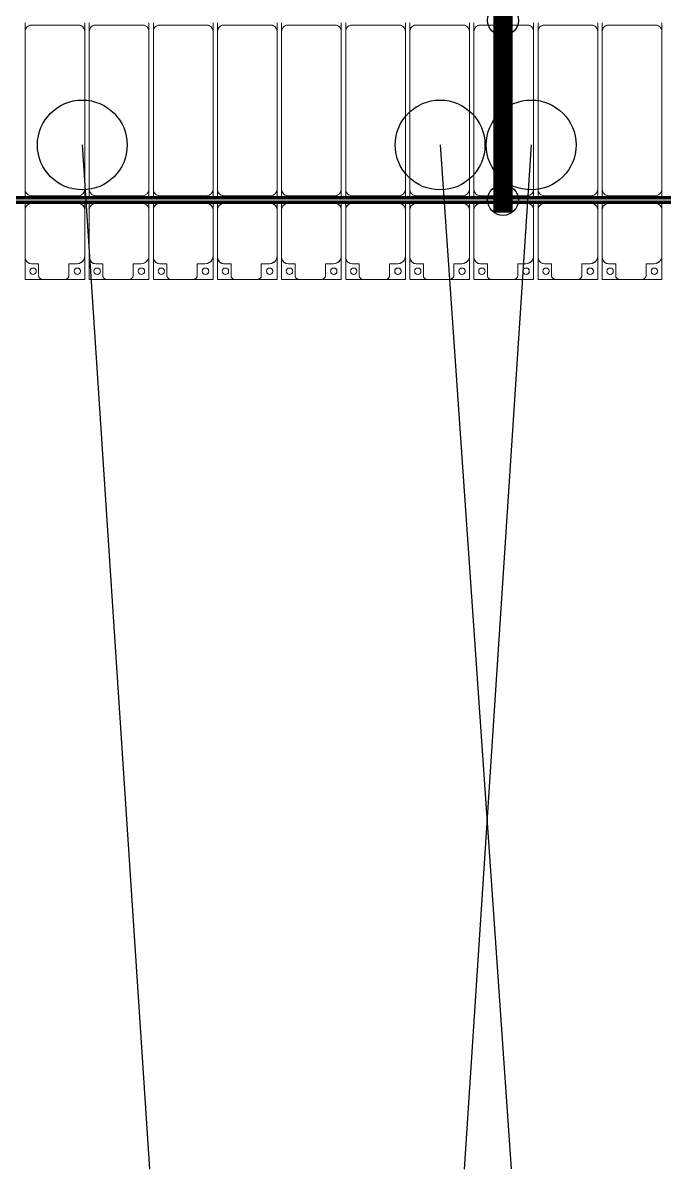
# Model space of a CAD drawing. Header units: millimetres. Extents: x -291190 to 146725, y 19759 to 185158.
# Drawn here: x -42923 to -37923, y 76857 to 85792 of the extents above; entities that cross this region are included whole.
import ezdxf

# ---------------------------------------------------------------- set-up
doc = ezdxf.new("R2010")
doc.units = ezdxf.units.MM
doc.layers.add('A-GENM', color=13, linetype='Continuous', lineweight=9)
doc.layers.add('S-BEAM', color=12, linetype='Continuous', lineweight=9)
for name, color, linetype in [('GC-BICH NEO', 6, 'Continuous'), ('GC-DAY NEO', 5, 'Continuous'), ('GC-HOP 40x60 GIA CUONG', 1, 'Continuous')]:
    doc.layers.add(name, color=color, linetype=linetype)

# ---------------------------------------------------------------- blocks, each defined once
blk = doc.blocks.new('Dải phao đi lại kèm đỡ invester - DẢI PHAO ĐI LẠI-65799-KHUNG KẾT CẤU BÈ PIN 4')
at = {"layer": 'A-GENM', "color": 7}
for p, q in [((102758.4, 1312.2), (102911.8, 1312.2)), ((102758.4, 1129.7), (102758.4, 1312.2)), ((102758.4, 1312.2), (102758.4, 1129.7)), ((102911.8, 1312.2), (102758.4, 1312.2)), ((102881.8, 1282.2), (102881.8, 1189.7)), ((103088.2, 1312.2), (102911.8, 1312.2)), ((103088.2, 1312.2), (103223.4, 1312.2)), ((103223.4, 1312.2), (103088.2, 1312.2)), ((103118.2, 1189.7), (103118.2, 1282.2)), ((103223.4, 1312.2), (103223.4, 1139.7)), ((103223.4, 1139.7), (103223.4, 1312.2)), ((103258.4, 1312.2), (103411.8, 1312.2)), ((103258.4, 1129.7), (103258.4, 1312.2)), ((103258.4, 1312.2), (103258.4, 1129.7)), ((103411.8, 1312.2), (103258.4, 1312.2)), ((103381.8, 1282.2), (103381.8, 1189.7)), ((103588.2, 1312.2), (103411.8, 1312.2)), ((103588.2, 1312.2), (103723.4, 1312.2)), ((103723.4, 1312.2), (103588.2, 1312.2)), ((103618.2, 1189.7), (103618.2, 1282.2)), ((103723.4, 1312.2), (103723.4, 1139.7)), ((103723.4, 1139.7), (103723.4, 1312.2)), ((103758.4, 1312.2), (103911.8, 1312.2)), ((103758.4, 1129.7), (103758.4, 1312.2)), ((103758.4, 1312.2), (103758.4, 1129.7)), ((103911.8, 1312.2), (103758.4, 1312.2)), ((103881.8, 1282.2), (103881.8, 1189.7)), ((104088.2, 1312.2), (103911.8, 1312.2)), ((104088.2, 1312.2), (104223.4, 1312.2)), ((104223.4, 1312.2), (104088.2, 1312.2)), ((104118.2, 1189.7), (104118.2, 1282.2)), ((104223.4, 1312.2), (104223.4, 1139.7)), ((104223.4, 1139.7), (104223.4, 1312.2)), ((104258.4, 1312.2), (104411.8, 1312.2)), ((104258.4, 1129.7), (104258.4, 1312.2)), ((104258.4, 1312.2), (104258.4, 1129.7)), ((104411.8, 1312.2), (104258.4, 1312.2)), ((104381.8, 1282.2), (104381.8, 1189.7)), ((104588.2, 1312.2), (104411.8, 1312.2)), ((104588.2, 1312.2), (104723.4, 1312.2)), ((104716.5, 1312.2), (104588.2, 1312.2)), ((104618.2, 1189.7), (104618.2, 1282.2)), ((104723.4, 1312.2), (104723.4, 1139.7)), ((104723.4, 1139.7), (104723.4, 1312.2)), ((104758.4, 1312.2), (104911.8, 1312.2)), ((104758.4, 1129.7), (104758.4, 1312.2)), ((104758.4, 1312.2), (104758.4, 1129.7)), ((104911.8, 1312.2), (104758.4, 1312.2)), ((104881.8, 1282.2), (104881.8, 1189.7)), ((105088.2, 1312.2), (104911.8, 1312.2)), ((105088.2, 1312.2), (105223.4, 1312.2)), ((105223.4, 1312.2), (105088.2, 1312.2)), ((105118.2, 1189.7), (105118.2, 1282.2)), ((105223.4, 1312.2), (105223.4, 1139.7)), ((105223.4, 1139.7), (105223.4, 1312.2)), ((105258.4, 1312.2), (105411.8, 1312.2)), ((105258.4, 1129.7), (105258.4, 1312.2)), ((105258.4, 1312.2), (105258.4, 1129.7)), ((105411.8, 1312.2), (105258.4, 1312.2)), ((105381.8, 1282.2), (105381.8, 1189.7)), ((105588.2, 1312.2), (105411.8, 1312.2)), ((105588.2, 1312.2), (105723.4, 1312.2)), ((105723.4, 1312.2), (105588.2, 1312.2)), ((105618.2, 1189.7), (105618.2, 1282.2)), ((105723.4, 1312.2), (105723.4, 1139.7)), ((105723.4, 1139.7), (105723.4, 1312.2)), ((105758.4, 1312.2), (105911.8, 1312.2)), ((105758.4, 1129.7), (105758.4, 1312.2)), ((105758.4, 1312.2), (105758.4, 1129.7)), ((105911.8, 1312.2), (105758.4, 1312.2)), ((105881.8, 1282.2), (105881.8, 1189.7)), ((106088.2, 1312.2), (105911.8, 1312.2)), ((106088.2, 1312.2), (106223.4, 1312.2)), ((106223.4, 1312.2), (106088.2, 1312.2)), ((106118.2, 1189.7), (106118.2, 1282.2)), ((106223.4, 1312.2), (106223.4, 1139.7)), ((106223.4, 1139.7), (106223.4, 1312.2)), ((106258.4, 1312.2), (106411.8, 1312.2)), ((106258.4, 1129.7), (106258.4, 1312.2)), ((106258.4, 1312.2), (106258.4, 1129.7)), ((106411.8, 1312.2), (106258.4, 1312.2)), ((106381.8, 1282.2), (106381.8, 1189.7)), ((106588.2, 1312.2), (106411.8, 1312.2)), ((106588.2, 1312.2), (106723.4, 1312.2)), ((106723.4, 1312.2), (106588.2, 1312.2)), ((106618.2, 1189.7), (106618.2, 1282.2)), ((106723.4, 1312.2), (106723.4, 1139.7)), ((106723.4, 1139.7), (106723.4, 1312.2)), ((106758.4, 1312.2), (106911.8, 1312.2)), ((106758.4, 1129.7), (106758.4, 1312.2)), ((106758.4, 1312.2), (106758.4, 1129.7)), ((106911.8, 1312.2), (106758.4, 1312.2)), ((106881.8, 1282.2), (106881.8, 1189.7)), ((107088.2, 1312.2), (106911.8, 1312.2)), ((107088.2, 1312.2), (107223.4, 1312.2)), ((107223.4, 1312.2), (107088.2, 1312.2)), ((107118.2, 1189.7), (107118.2, 1282.2)), ((107223.4, 1312.2), (107223.4, 1139.7)), ((107223.4, 1139.7), (107223.4, 1312.2)), ((107258.4, 1312.2), (107411.8, 1312.2)), ((107258.4, 1129.7), (107258.4, 1312.2)), ((107258.4, 1312.2), (107258.4, 1129.7)), ((107411.8, 1312.2), (107258.4, 1312.2)), ((107381.8, 1282.2), (107381.8, 1189.7)), ((107588.2, 1312.2), (107411.8, 1312.2)), ((107588.2, 1312.2), (107723.4, 1312.2)), ((107723.4, 1312.2), (107588.2, 1312.2)), ((107618.2, 1189.7), (107618.2, 1282.2)), ((107723.4, 1312.2), (107723.4, 1139.7)), ((107723.4, 1139.7), (107723.4, 1312.2)), ((102881.8, 1189.7), (102818.4, 1189.7)), ((103173.4, 1189.7), (103118.2, 1189.7)), ((103381.8, 1189.7), (103318.4, 1189.7)), ((103673.4, 1189.7), (103618.2, 1189.7)), ((103881.8, 1189.7), (103818.4, 1189.7)), ((104173.4, 1189.7), (104118.2, 1189.7)), ((104381.8, 1189.7), (104318.4, 1189.7)), ((104673.4, 1189.7), (104618.2, 1189.7)), ((104881.8, 1189.7), (104818.4, 1189.7)), ((105173.4, 1189.7), (105118.2, 1189.7)), ((105381.8, 1189.7), (105318.4, 1189.7)), ((105673.4, 1189.7), (105618.2, 1189.7)), ((105881.8, 1189.7), (105818.4, 1189.7)), ((106173.4, 1189.7), (106118.2, 1189.7)), ((106381.8, 1189.7), (106318.4, 1189.7)), ((106673.4, 1189.7), (106618.2, 1189.7)), ((106881.8, 1189.7), (106818.4, 1189.7)), ((107173.4, 1189.7), (107118.2, 1189.7)), ((107381.8, 1189.7), (107318.4, 1189.7)), ((107673.4, 1189.7), (107618.2, 1189.7)), ((102758.4, 1129.7), (102758.4, 769.7)), ((103223.4, 769.7), (103223.4, 1139.7)), ((103258.4, 1129.7), (103258.4, 769.7)), ((103723.4, 769.7), (103723.4, 1139.7)), ((103758.4, 1129.7), (103758.4, 769.7)), ((104223.4, 769.7), (104223.4, 1139.7)), ((104258.4, 1129.7), (104258.4, 769.7)), ((104723.4, 769.7), (104723.4, 1139.7)), ((104758.4, 1129.7), (104758.4, 769.7)), ((105223.4, 769.7), (105223.4, 1139.7)), ((105258.4, 1129.7), (105258.4, 769.7)), ((105723.4, 769.7), (105723.4, 1139.7)), ((105758.4, 1129.7), (105758.4, 769.7)), ((106223.4, 769.7), (106223.4, 1139.7)), ((106258.4, 1129.7), (106258.4, 769.7)), ((106723.4, 769.7), (106723.4, 1139.7)), ((106758.4, 1129.7), (106758.4, 769.7)), ((107223.4, 769.7), (107223.4, 1139.7)), ((107258.4, 1129.7), (107258.4, 769.7)), ((107723.4, 769.7), (107723.4, 1139.7)), ((102758.4, 712.9), (102758.4, 769.7)), ((102758.4, 712.9), (102758.4, 769.7)), ((102808.4, 719.7), (103173.4, 719.7)), ((103223.4, 769.7), (103223.4, 712.9)), ((103223.4, 769.7), (103223.4, 712.9)), ((103258.4, 712.9), (103258.4, 769.7)), ((103258.4, 712.9), (103258.4, 769.7)), ((103308.4, 719.7), (103673.4, 719.7)), ((103723.4, 769.7), (103723.4, 712.9)), ((103723.4, 769.7), (103723.4, 712.9)), ((103758.4, 712.9), (103758.4, 769.7)), ((103758.4, 712.9), (103758.4, 769.7)), ((103808.4, 719.7), (104173.4, 719.7)), ((104223.4, 769.7), (104223.4, 712.9)), ((104223.4, 769.7), (104223.4, 712.9)), ((104258.4, 712.9), (104258.4, 769.7)), ((104258.4, 712.9), (104258.4, 769.7)), ((104308.4, 719.7), (104673.4, 719.7)), ((104723.4, 769.7), (104723.4, 712.9)), ((104723.4, 769.7), (104723.4, 712.9)), ((104758.4, 712.9), (104758.4, 769.7)), ((104758.4, 712.9), (104758.4, 769.7)), ((104808.4, 719.7), (105173.4, 719.7)), ((105223.4, 769.7), (105223.4, 712.9)), ((105223.4, 769.7), (105223.4, 712.9)), ((105258.4, 712.9), (105258.4, 769.7)), ((105258.4, 712.9), (105258.4, 769.7)), ((105308.4, 719.7), (105673.4, 719.7)), ((105723.4, 769.7), (105723.4, 712.9)), ((105723.4, 769.7), (105723.4, 712.9)), ((105758.4, 712.9), (105758.4, 769.7)), ((105758.4, 712.9), (105758.4, 769.7)), ((105808.4, 719.7), (106173.4, 719.7)), ((106223.4, 769.7), (106223.4, 712.9)), ((106223.4, 769.7), (106223.4, 712.9)), ((106258.4, 712.9), (106258.4, 769.7)), ((106258.4, 712.9), (106258.4, 769.7)), ((106308.4, 719.7), (106673.4, 719.7)), ((106723.4, 769.7), (106723.4, 712.9)), ((106723.4, 769.7), (106723.4, 712.9)), ((106758.4, 712.9), (106758.4, 769.7)), ((106758.4, 712.9), (106758.4, 769.7)), ((106808.4, 719.7), (107173.4, 719.7)), ((107223.4, 769.7), (107223.4, 712.9)), ((107223.4, 769.7), (107223.4, 712.9)), ((107258.4, 712.9), (107258.4, 769.7)), ((107258.4, 712.9), (107258.4, 769.7)), ((107308.4, 719.7), (107673.4, 719.7)), ((107723.4, 769.7), (107723.4, 712.9)), ((107723.4, 769.7), (107723.4, 712.9)), ((102758.4, 610.3), (102758.4, 672.9)), ((102758.4, 610.3), (102758.4, 672.9)), ((103173.4, 660.3), (102808.4, 660.3)), ((103223.4, 672.9), (103223.4, 610.3)), ((103223.4, 672.9), (103223.4, 610.3)), ((103258.4, 610.3), (103258.4, 672.9)), ((103258.4, 610.3), (103258.4, 672.9)), ((103673.4, 660.3), (103308.4, 660.3)), ((103723.4, 672.9), (103723.4, 610.3)), ((103723.4, 672.9), (103723.4, 610.3)), ((103758.4, 610.3), (103758.4, 672.9)), ((103758.4, 610.3), (103758.4, 672.9)), ((104173.4, 660.3), (103808.4, 660.3)), ((104223.4, 672.9), (104223.4, 610.3)), ((104223.4, 672.9), (104223.4, 610.3)), ((104258.4, 610.3), (104258.4, 672.9)), ((104258.4, 610.3), (104258.4, 672.9)), ((104673.4, 660.3), (104308.4, 660.3)), ((104723.4, 672.9), (104723.4, 610.3)), ((104723.4, 672.9), (104723.4, 610.3)), ((104758.4, 610.3), (104758.4, 672.9)), ((104758.4, 610.3), (104758.4, 672.9)), ((105173.4, 660.3), (104808.4, 660.3)), ((105223.4, 672.9), (105223.4, 610.3)), ((105223.4, 672.9), (105223.4, 610.3)), ((105258.4, 610.3), (105258.4, 672.9)), ((105258.4, 610.3), (105258.4, 672.9)), ((105673.4, 660.3), (105308.4, 660.3)), ((105723.4, 672.9), (105723.4, 610.3)), ((105723.4, 672.9), (105723.4, 610.3)), ((105758.4, 610.3), (105758.4, 672.9)), ((105758.4, 610.3), (105758.4, 672.9)), ((106173.4, 660.3), (105808.4, 660.3)), ((106223.4, 672.9), (106223.4, 610.3)), ((106223.4, 672.9), (106223.4, 610.3)), ((106258.4, 610.3), (106258.4, 672.9)), ((106258.4, 610.3), (106258.4, 672.9)), ((106673.4, 660.3), (106308.4, 660.3)), ((106723.4, 672.9), (106723.4, 610.3)), ((106723.4, 672.9), (106723.4, 610.3)), ((106758.4, 610.3), (106758.4, 672.9)), ((106758.4, 610.3), (106758.4, 672.9)), ((107173.4, 660.3), (106808.4, 660.3)), ((107223.4, 672.9), (107223.4, 610.3)), ((107223.4, 672.9), (107223.4, 610.3)), ((107258.4, 610.3), (107258.4, 672.9)), ((107258.4, 610.3), (107258.4, 672.9)), ((107673.4, 660.3), (107308.4, 660.3)), ((107723.4, 672.9), (107723.4, 610.3)), ((107723.4, 672.9), (107723.4, 610.3)), ((102758.4, 610.3), (102758.4, -620.3)), ((103223.4, -620.3), (103223.4, 610.3)), ((103258.4, 610.3), (103258.4, -620.3)), ((103723.4, -620.3), (103723.4, 610.3)), ((103758.4, 610.3), (103758.4, -620.3)), ((104223.4, -620.3), (104223.4, 610.3)), ((104258.4, 610.3), (104258.4, -620.3)), ((104723.4, -620.3), (104723.4, 610.3)), ((104758.4, 610.3), (104758.4, -620.3)), ((105223.4, -620.3), (105223.4, 610.3)), ((105258.4, 610.3), (105258.4, -620.3)), ((105723.4, -620.3), (105723.4, 610.3)), ((105758.4, 610.3), (105758.4, -620.3)), ((106223.4, -620.3), (106223.4, 610.3)), ((106258.4, 610.3), (106258.4, -620.3)), ((106723.4, -620.3), (106723.4, 610.3)), ((106758.4, 610.3), (106758.4, -620.3)), ((107223.4, -620.3), (107223.4, 610.3)), ((107258.4, 610.3), (107258.4, -620.3)), ((107723.4, -620.3), (107723.4, 610.3)), ((102758.4, -687.1), (102758.4, -620.3)), ((102758.4, -687.1), (102758.4, -620.3)), ((103223.4, -620.3), (103223.4, -687.1)), ((103223.4, -620.3), (103223.4, -687.1)), ((103258.4, -687.1), (103258.4, -620.3)), ((103258.4, -687.1), (103258.4, -620.3)), ((103723.4, -620.3), (103723.4, -687.1)), ((103723.4, -620.3), (103723.4, -687.1)), ((103758.4, -687.1), (103758.4, -620.3)), ((103758.4, -687.1), (103758.4, -620.3)), ((104223.4, -620.3), (104223.4, -687.1)), ((104223.4, -620.3), (104223.4, -687.1)), ((104258.4, -687.1), (104258.4, -620.3)), ((104258.4, -687.1), (104258.4, -620.3)), ((104723.4, -620.3), (104723.4, -687.1)), ((104723.4, -620.3), (104723.4, -687.1)), ((104758.4, -687.1), (104758.4, -620.3)), ((104758.4, -687.1), (104758.4, -620.3)), ((105223.4, -620.3), (105223.4, -687.1)), ((105223.4, -620.3), (105223.4, -687.1)), ((105258.4, -687.1), (105258.4, -620.3)), ((105258.4, -687.1), (105258.4, -620.3)), ((105723.4, -620.3), (105723.4, -687.1)), ((105723.4, -620.3), (105723.4, -687.1)), ((105758.4, -687.1), (105758.4, -620.3)), ((105758.4, -687.1), (105758.4, -620.3)), ((106223.4, -620.3), (106223.4, -687.1)), ((106223.4, -620.3), (106223.4, -687.1)), ((106258.4, -687.1), (106258.4, -620.3)), ((106258.4, -687.1), (106258.4, -620.3)), ((106723.4, -620.3), (106723.4, -687.1)), ((106723.4, -620.3), (106723.4, -687.1)), ((106758.4, -687.1), (106758.4, -620.3)), ((106758.4, -687.1), (106758.4, -620.3)), ((107223.4, -620.3), (107223.4, -687.1)), ((107223.4, -620.3), (107223.4, -687.1)), ((107258.4, -687.1), (107258.4, -620.3)), ((107258.4, -687.1), (107258.4, -620.3)), ((107723.4, -620.3), (107723.4, -687.1)), ((107723.4, -620.3), (107723.4, -687.1)), ((102808.4, -670.3), (103173.4, -670.3)), ((103308.4, -670.3), (103673.4, -670.3)), ((103808.4, -670.3), (104173.4, -670.3)), ((104308.4, -670.3), (104673.4, -670.3)), ((104808.4, -670.3), (105173.4, -670.3)), ((105308.4, -670.3), (105673.4, -670.3)), ((105808.4, -670.3), (106173.4, -670.3)), ((106308.4, -670.3), (106673.4, -670.3)), ((106808.4, -670.3), (107173.4, -670.3)), ((107308.4, -670.3), (107673.4, -670.3))]:
    blk.add_line(p, q, dxfattribs=at)
for centre, radius, start, end in [((102816.8, 1248.6), 25, 90, 270), ((102816.8, 1248.6), 25, 90, 255), ((102816.8, 1248.6), 25, 270, 90), ((102816.8, 1248.6), 25, 0, 90), ((102911.8, 1282.2), 30, 90, 180), ((102911.8, 1282.2), 30, 105, 165), ((102911.8, 1282.2), 30, 135, 165), ((102911.8, 1282.2), 30, 135, 165), ((102911.8, 1282.2), 30, 105, 120), ((102911.8, 1282.2), 30, 105, 120), ((103088.2, 1282.2), 30, 360, 90), ((103088.2, 1282.2), 30, 60, 75), ((103088.2, 1282.2), 30, 15, 75), ((103088.2, 1282.2), 30, 60, 75), ((103088.2, 1282.2), 30, 15, 30), ((103088.2, 1282.2), 30, 15, 30), ((103161.8, 1248.6), 25, 90, 270), ((103161.8, 1248.6), 25, 90, 180), ((103161.8, 1248.6), 25, 270, 90), ((103161.8, 1248.6), 25, 270, 90), ((103316.8, 1248.6), 25, 90, 270), ((103316.8, 1248.6), 25, 90, 255), ((103316.8, 1248.6), 25, 270, 90), ((103316.8, 1248.6), 25, 0, 90), ((103411.8, 1282.2), 30, 90, 180), ((103411.8, 1282.2), 30, 105, 165), ((103411.8, 1282.2), 30, 135, 165), ((103411.8, 1282.2), 30, 135, 165), ((103411.8, 1282.2), 30, 105, 120), ((103411.8, 1282.2), 30, 105, 120), ((103588.2, 1282.2), 30, 360, 90), ((103588.2, 1282.2), 30, 60, 75), ((103588.2, 1282.2), 30, 15, 75), ((103588.2, 1282.2), 30, 60, 75), ((103588.2, 1282.2), 30, 15, 30), ((103588.2, 1282.2), 30, 15, 30), ((103661.8, 1248.6), 25, 90, 270), ((103661.8, 1248.6), 25, 90, 180), ((103661.8, 1248.6), 25, 270, 90), ((103661.8, 1248.6), 25, 270, 90), ((103816.8, 1248.6), 25, 90, 270), ((103816.8, 1248.6), 25, 90, 255), ((103816.8, 1248.6), 25, 270, 90), ((103816.8, 1248.6), 25, 0, 90), ((103911.8, 1282.2), 30, 90, 180), ((103911.8, 1282.2), 30, 105, 165), ((103911.8, 1282.2), 30, 135, 165), ((103911.8, 1282.2), 30, 135, 165), ((103911.8, 1282.2), 30, 105, 120), ((103911.8, 1282.2), 30, 105, 120), ((104088.2, 1282.2), 30, 360, 90), ((104088.2, 1282.2), 30, 60, 75), ((104088.2, 1282.2), 30, 15, 75), ((104088.2, 1282.2), 30, 60, 75), ((104088.2, 1282.2), 30, 15, 30), ((104088.2, 1282.2), 30, 15, 30), ((104161.8, 1248.6), 25, 90, 270), ((104161.8, 1248.6), 25, 90, 180), ((104161.8, 1248.6), 25, 270, 90), ((104161.8, 1248.6), 25, 270, 90), ((104316.8, 1248.6), 25, 90, 270), ((104316.8, 1248.6), 25, 90, 255), ((104316.8, 1248.6), 25, 270, 90), ((104316.8, 1248.6), 25, 0, 90), ((104411.8, 1282.2), 30, 90, 180), ((104411.8, 1282.2), 30, 105, 165), ((104411.8, 1282.2), 30, 135, 165), ((104411.8, 1282.2), 30, 135, 165), ((104411.8, 1282.2), 30, 105, 120), ((104411.8, 1282.2), 30, 105, 120), ((104588.2, 1282.2), 30, 360, 90), ((104588.2, 1282.2), 30, 60, 75), ((104588.2, 1282.2), 30, 15, 75), ((104588.2, 1282.2), 30, 60, 75), ((104588.2, 1282.2), 30, 15, 30), ((104588.2, 1282.2), 30, 15, 30), ((104661.8, 1248.6), 25, 90, 270), ((104661.8, 1248.6), 25, 90, 180), ((104661.8, 1248.6), 25, 270, 90), ((104661.8, 1248.6), 25, 270, 90), ((104816.8, 1248.6), 25, 90, 270), ((104816.8, 1248.6), 25, 90, 255), ((104816.8, 1248.6), 25, 270, 90), ((104816.8, 1248.6), 25, 0, 90), ((104911.8, 1282.2), 30, 90, 180), ((104911.8, 1282.2), 30, 105, 165), ((104911.8, 1282.2), 30, 135, 165), ((104911.8, 1282.2), 30, 135, 165), ((104911.8, 1282.2), 30, 105, 120), ((104911.8, 1282.2), 30, 105, 120), ((105088.2, 1282.2), 30, 360, 90), ((105088.2, 1282.2), 30, 60, 75), ((105088.2, 1282.2), 30, 15, 75), ((105088.2, 1282.2), 30, 60, 75), ((105088.2, 1282.2), 30, 15, 30), ((105088.2, 1282.2), 30, 15, 30), ((105161.8, 1248.6), 25, 90, 270), ((105161.8, 1248.6), 25, 90, 180), ((105161.8, 1248.6), 25, 270, 90), ((105161.8, 1248.6), 25, 270, 90), ((105316.8, 1248.6), 25, 90, 270), ((105316.8, 1248.6), 25, 90, 255), ((105316.8, 1248.6), 25, 270, 90), ((105316.8, 1248.6), 25, 0, 90), ((105411.8, 1282.2), 30, 90, 180), ((105411.8, 1282.2), 30, 105, 165), ((105411.8, 1282.2), 30, 135, 165), ((105411.8, 1282.2), 30, 135, 165), ((105411.8, 1282.2), 30, 105, 120), ((105411.8, 1282.2), 30, 105, 120), ((105588.2, 1282.2), 30, 360, 90), ((105588.2, 1282.2), 30, 60, 75), ((105588.2, 1282.2), 30, 15, 75), ((105588.2, 1282.2), 30, 60, 75), ((105588.2, 1282.2), 30, 15, 30), ((105588.2, 1282.2), 30, 15, 30), ((105661.8, 1248.6), 25, 90, 270), ((105661.8, 1248.6), 25, 90, 180), ((105661.8, 1248.6), 25, 270, 90), ((105661.8, 1248.6), 25, 270, 90), ((105816.8, 1248.6), 25, 90, 270), ((105816.8, 1248.6), 25, 90, 255), ((105816.8, 1248.6), 25, 270, 90), ((105816.8, 1248.6), 25, 0, 90), ((105911.8, 1282.2), 30, 90, 180), ((105911.8, 1282.2), 30, 105, 165), ((105911.8, 1282.2), 30, 135, 165), ((105911.8, 1282.2), 30, 135, 165), ((105911.8, 1282.2), 30, 105, 120), ((105911.8, 1282.2), 30, 105, 120), ((106088.2, 1282.2), 30, 360, 90), ((106088.2, 1282.2), 30, 60, 75), ((106088.2, 1282.2), 30, 15, 75), ((106088.2, 1282.2), 30, 60, 75), ((106088.2, 1282.2), 30, 15, 30), ((106088.2, 1282.2), 30, 15, 30), ((106161.8, 1248.6), 25, 90, 270), ((106161.8, 1248.6), 25, 90, 180), ((106161.8, 1248.6), 25, 270, 90), ((106161.8, 1248.6), 25, 270, 90), ((106316.8, 1248.6), 25, 90, 270), ((106316.8, 1248.6), 25, 90, 255), ((106316.8, 1248.6), 25, 270, 90), ((106316.8, 1248.6), 25, 0, 90), ((106411.8, 1282.2), 30, 90, 180), ((106411.8, 1282.2), 30, 105, 165), ((106411.8, 1282.2), 30, 135, 165), ((106411.8, 1282.2), 30, 135, 165), ((106411.8, 1282.2), 30, 105, 120), ((106411.8, 1282.2), 30, 105, 120), ((106588.2, 1282.2), 30, 360, 90), ((106588.2, 1282.2), 30, 60, 75), ((106588.2, 1282.2), 30, 15, 75), ((106588.2, 1282.2), 30, 60, 75), ((106588.2, 1282.2), 30, 15, 30), ((106588.2, 1282.2), 30, 15, 30), ((106661.8, 1248.6), 25, 90, 270), ((106661.8, 1248.6), 25, 90, 180), ((106661.8, 1248.6), 25, 270, 90), ((106661.8, 1248.6), 25, 270, 90), ((106816.8, 1248.6), 25, 90, 270), ((106816.8, 1248.6), 25, 90, 255), ((106816.8, 1248.6), 25, 270, 90), ((106816.8, 1248.6), 25, 0, 90), ((106911.8, 1282.2), 30, 90, 180), ((106911.8, 1282.2), 30, 105, 165), ((106911.8, 1282.2), 30, 135, 165), ((106911.8, 1282.2), 30, 135, 165), ((106911.8, 1282.2), 30, 105, 120), ((106911.8, 1282.2), 30, 105, 120), ((107088.2, 1282.2), 30, 360, 90), ((107088.2, 1282.2), 30, 60, 75), ((107088.2, 1282.2), 30, 15, 75), ((107088.2, 1282.2), 30, 60, 75), ((107088.2, 1282.2), 30, 15, 30), ((107088.2, 1282.2), 30, 15, 30), ((107161.8, 1248.6), 25, 90, 270), ((107161.8, 1248.6), 25, 90, 180), ((107161.8, 1248.6), 25, 270, 90), ((107161.8, 1248.6), 25, 270, 90), ((107316.8, 1248.6), 25, 90, 270), ((107316.8, 1248.6), 25, 90, 255), ((107316.8, 1248.6), 25, 270, 90), ((107316.8, 1248.6), 25, 0, 90), ((107411.8, 1282.2), 30, 90, 180), ((107411.8, 1282.2), 30, 105, 165), ((107411.8, 1282.2), 30, 135, 165), ((107411.8, 1282.2), 30, 135, 165), ((107411.8, 1282.2), 30, 105, 120), ((107411.8, 1282.2), 30, 105, 120), ((107588.2, 1282.2), 30, 360, 90), ((107588.2, 1282.2), 30, 60, 75), ((107588.2, 1282.2), 30, 15, 75), ((107588.2, 1282.2), 30, 60, 75), ((107588.2, 1282.2), 30, 15, 30), ((107588.2, 1282.2), 30, 15, 30), ((107661.8, 1248.6), 25, 90, 270), ((107661.8, 1248.6), 25, 90, 180), ((107661.8, 1248.6), 25, 270, 90), ((107661.8, 1248.6), 25, 270, 90), ((102818.4, 1129.7), 60, 90, 180), ((102818.4, 1129.7), 60, 90, 150), ((102818.4, 1129.7), 60, 135, 150), ((102818.4, 1129.7), 60, 135, 150), ((102816.8, 1248.6), 25, 270, 285), ((102816.8, 1248.6), 25, 300, 345), ((103161.8, 1248.6), 25, 195, 255), ((103173.4, 1139.7), 50, 0, 90), ((103173.4, 1139.7), 50, 45, 90), ((103173.4, 1139.7), 50, 15, 90), ((103173.4, 1139.7), 50, 45, 90), ((103318.4, 1129.7), 60, 90, 180), ((103318.4, 1129.7), 60, 90, 150), ((103318.4, 1129.7), 60, 135, 150), ((103318.4, 1129.7), 60, 135, 150), ((103316.8, 1248.6), 25, 270, 285), ((103316.8, 1248.6), 25, 300, 345), ((103661.8, 1248.6), 25, 195, 255), ((103673.4, 1139.7), 50, 0, 90), ((103673.4, 1139.7), 50, 45, 90), ((103673.4, 1139.7), 50, 15, 90), ((103673.4, 1139.7), 50, 45, 90), ((103818.4, 1129.7), 60, 90, 180), ((103818.4, 1129.7), 60, 100.00003, 150), ((103818.4, 1129.7), 60, 135, 150), ((103818.4, 1129.7), 60, 135, 150), ((103816.8, 1248.6), 25, 270, 285), ((103816.8, 1248.6), 25, 300, 345), ((104161.8, 1248.6), 25, 195, 255), ((104173.4, 1139.7), 50, 0, 90), ((104173.4, 1139.7), 50, 45, 90), ((104173.4, 1139.7), 50, 15, 90), ((104173.4, 1139.7), 50, 45, 90), ((104318.4, 1129.7), 60, 90, 180), ((104318.4, 1129.7), 60, 90, 150), ((104318.4, 1129.7), 60, 135, 150), ((104318.4, 1129.7), 60, 135, 150), ((104316.8, 1248.6), 25, 270, 285), ((104316.8, 1248.6), 25, 300, 345), ((104661.8, 1248.6), 25, 195, 255), ((104673.4, 1139.7), 50, 0, 90), ((104673.4, 1139.7), 50, 45, 90), ((104673.4, 1139.7), 50, 15, 90), ((104673.4, 1139.7), 50, 45, 90), ((104818.4, 1129.7), 60, 90, 180), ((104818.4, 1129.7), 60, 90, 150), ((104818.4, 1129.7), 60, 135, 150), ((104818.4, 1129.7), 60, 135, 150), ((104816.8, 1248.6), 25, 270, 285), ((104816.8, 1248.6), 25, 300, 345), ((105161.8, 1248.6), 25, 195, 255), ((105173.4, 1139.7), 50, 0, 90), ((105173.4, 1139.7), 50, 45, 90), ((105173.4, 1139.7), 50, 15, 90), ((105173.4, 1139.7), 50, 45, 90), ((105318.4, 1129.7), 60, 90, 180), ((105318.4, 1129.7), 60, 90, 150), ((105318.4, 1129.7), 60, 135, 150), ((105318.4, 1129.7), 60, 135, 150), ((105316.8, 1248.6), 25, 270, 285), ((105316.8, 1248.6), 25, 300, 345), ((105661.8, 1248.6), 25, 195, 255), ((105673.4, 1139.7), 50, 0, 90), ((105673.4, 1139.7), 50, 45, 90), ((105673.4, 1139.7), 50, 15, 90), ((105673.4, 1139.7), 50, 45, 90), ((105818.4, 1129.7), 60, 90, 180), ((105818.4, 1129.7), 60, 90, 150), ((105818.4, 1129.7), 60, 135, 150), ((105818.4, 1129.7), 60, 135, 150), ((105816.8, 1248.6), 25, 270, 285), ((105816.8, 1248.6), 25, 300, 345), ((106161.8, 1248.6), 25, 195, 255), ((106173.4, 1139.7), 50, 0, 90), ((106173.4, 1139.7), 50, 45, 90), ((106173.4, 1139.7), 50, 15, 90), ((106173.4, 1139.7), 50, 45, 90), ((106318.4, 1129.7), 60, 90, 180), ((106318.4, 1129.7), 60, 90, 150), ((106318.4, 1129.7), 60, 135, 150), ((106318.4, 1129.7), 60, 135, 150), ((106316.8, 1248.6), 25, 270, 285), ((106316.8, 1248.6), 25, 300, 345), ((106661.8, 1248.6), 25, 195, 255), ((106673.4, 1139.7), 50, 0, 90), ((106673.4, 1139.7), 50, 45, 90), ((106673.4, 1139.7), 50, 15, 90), ((106673.4, 1139.7), 50, 45, 90), ((106818.4, 1129.7), 60, 90, 180), ((106818.4, 1129.7), 60, 90, 150), ((106818.4, 1129.7), 60, 135, 150), ((106818.4, 1129.7), 60, 135, 150), ((106816.8, 1248.6), 25, 270, 285), ((106816.8, 1248.6), 25, 300, 345), ((107161.8, 1248.6), 25, 195, 255), ((107173.4, 1139.7), 50, 0, 90), ((107173.4, 1139.7), 50, 45, 90), ((107173.4, 1139.7), 50, 15, 90), ((107173.4, 1139.7), 50, 45, 90), ((107318.4, 1129.7), 60, 90, 180), ((107318.4, 1129.7), 60, 90, 150), ((107318.4, 1129.7), 60, 135, 150), ((107318.4, 1129.7), 60, 135, 150), ((107316.8, 1248.6), 25, 270, 285), ((107316.8, 1248.6), 25, 300, 345), ((107661.8, 1248.6), 25, 195, 255), ((107673.4, 1139.7), 50, 0, 90), ((107673.4, 1139.7), 50, 45, 90), ((107673.4, 1139.7), 50, 15, 90), ((107673.4, 1139.7), 50, 45, 90), ((102808.4, 769.7), 50, 180, 270), ((102808.4, 769.7), 50, 195, 270), ((103173.4, 769.7), 50, 270, 0), ((103173.4, 769.7), 50, 270, 345), ((103308.4, 769.7), 50, 180, 270), ((103308.4, 769.7), 50, 195, 270), ((103673.4, 769.7), 50, 270, 0), ((103673.4, 769.7), 50, 270, 345), ((103808.4, 769.7), 50, 180, 270), ((103808.4, 769.7), 50, 195, 269.59107), ((104173.4, 769.7), 50, 270, 0), ((104173.4, 769.7), 50, 270, 345), ((104308.4, 769.7), 50, 180, 270), ((104308.4, 769.7), 50, 195, 270), ((104673.4, 769.7), 50, 270, 0), ((104673.4, 769.7), 50, 270, 345), ((104808.4, 769.7), 50, 180, 270), ((104808.4, 769.7), 50, 195, 270), ((105173.4, 769.7), 50, 270, 0), ((105173.4, 769.7), 50, 270, 345), ((105308.4, 769.7), 50, 180, 270), ((105308.4, 769.7), 50, 195, 270), ((105673.4, 769.7), 50, 270, 0), ((105673.4, 769.7), 50, 270, 345), ((105808.4, 769.7), 50, 180, 270), ((105808.4, 769.7), 50, 195, 270), ((106173.4, 769.7), 50, 270, 0), ((106173.4, 769.7), 50, 270, 345), ((106308.4, 769.7), 50, 180, 270), ((106308.4, 769.7), 50, 195, 270), ((106673.4, 769.7), 50, 270, 0), ((106673.4, 769.7), 50, 270, 345), ((106808.4, 769.7), 50, 180, 270), ((106808.4, 769.7), 50, 195, 270), ((107173.4, 769.7), 50, 270, 0), ((107173.4, 769.7), 50, 270, 345), ((107308.4, 769.7), 50, 180, 270), ((107308.4, 769.7), 50, 195, 270), ((107673.4, 769.7), 50, 270, 0), ((107673.4, 769.7), 50, 270, 345), ((102808.4, 610.3), 50, 90, 180), ((102808.4, 610.3), 50, 150, 180), ((102808.4, 610.3), 50, 105, 120), ((103173.4, 610.3), 50, 360, 90), ((103173.4, 610.3), 50, 60, 90), ((103173.4, 610.3), 50, 15, 30), ((103308.4, 610.3), 50, 90, 180), ((103308.4, 610.3), 50, 150, 180), ((103308.4, 610.3), 50, 105, 120), ((103673.4, 610.3), 50, 360, 90), ((103673.4, 610.3), 50, 60, 90), ((103673.4, 610.3), 50, 15, 30), ((103808.4, 610.3), 50, 90, 180), ((103808.4, 610.3), 50, 150, 180), ((103808.4, 610.3), 50, 105, 120), ((104173.4, 610.3), 50, 360, 90), ((104173.4, 610.3), 50, 60, 90), ((104173.4, 610.3), 50, 15, 30), ((104308.4, 610.3), 50, 90, 180), ((104308.4, 610.3), 50, 150, 180), ((104308.4, 610.3), 50, 105, 120), ((104673.4, 610.3), 50, 360, 90), ((104673.4, 610.3), 50, 60, 90), ((104673.4, 610.3), 50, 15, 30), ((104808.4, 610.3), 50, 90, 180), ((104808.4, 610.3), 50, 150, 180), ((104808.4, 610.3), 50, 105, 120), ((105173.4, 610.3), 50, 360, 90), ((105173.4, 610.3), 50, 60, 90), ((105173.4, 610.3), 50, 15, 30), ((105308.4, 610.3), 50, 90, 180), ((105308.4, 610.3), 50, 150, 180), ((105308.4, 610.3), 50, 105, 120), ((105673.4, 610.3), 50, 360, 90), ((105673.4, 610.3), 50, 60, 90), ((105673.4, 610.3), 50, 15, 30), ((105808.4, 610.3), 50, 90, 180), ((105808.4, 610.3), 50, 150, 180), ((105808.4, 610.3), 50, 105, 120), ((106173.4, 610.3), 50, 360, 90), ((106173.4, 610.3), 50, 60, 90), ((106173.4, 610.3), 50, 15, 30), ((106308.4, 610.3), 50, 90, 180), ((106308.4, 610.3), 50, 150, 180), ((106308.4, 610.3), 50, 105, 120), ((106673.4, 610.3), 50, 360, 90), ((106673.4, 610.3), 50, 60, 90), ((106673.4, 610.3), 50, 15, 30), ((106808.4, 610.3), 50, 90, 180), ((106808.4, 610.3), 50, 150, 180), ((106808.4, 610.3), 50, 105, 120), ((107173.4, 610.3), 50, 360, 90), ((107173.4, 610.3), 50, 60, 90), ((107173.4, 610.3), 50, 15, 30), ((107308.4, 610.3), 50, 90, 180), ((107308.4, 610.3), 50, 150, 180), ((107308.4, 610.3), 50, 105, 120), ((107673.4, 610.3), 50, 360, 90), ((107673.4, 610.3), 50, 60, 90), ((107673.4, 610.3), 50, 15, 30), ((102808.4, -620.3), 50, 180, 270), ((103173.4, -620.3), 50, 270, 0), ((103173.4, -620.3), 50, 330, 0), ((103308.4, -620.3), 50, 180, 270), ((103673.4, -620.3), 50, 270, 0), ((103673.4, -620.3), 50, 330, 0), ((103808.4, -620.3), 50, 180, 270), ((104173.4, -620.3), 50, 270, 0), ((104173.4, -620.3), 50, 330, 0), ((104308.4, -620.3), 50, 180, 270), ((104673.4, -620.3), 50, 270, 0), ((104673.4, -620.3), 50, 330, 0), ((104808.4, -620.3), 50, 180, 270), ((105173.4, -620.3), 50, 270, 0), ((105173.4, -620.3), 50, 330, 0), ((105308.4, -620.3), 50, 180, 270), ((105673.4, -620.3), 50, 270, 0), ((105673.4, -620.3), 50, 330, 0), ((105808.4, -620.3), 50, 180, 270), ((106173.4, -620.3), 50, 270, 0), ((106173.4, -620.3), 50, 330, 0), ((106308.4, -620.3), 50, 180, 270), ((106673.4, -620.3), 50, 270, 0), ((106673.4, -620.3), 50, 330, 0), ((106808.4, -620.3), 50, 180, 270), ((107173.4, -620.3), 50, 270, 0), ((107173.4, -620.3), 50, 330, 0), ((107308.4, -620.3), 50, 180, 270), ((107673.4, -620.3), 50, 270, 0), ((107673.4, -620.3), 50, 330, 0), ((102808.4, -620.3), 50, 195, 210), ((102808.4, -620.3), 50, 240, 270), ((103173.4, -620.3), 50, 270, 300), ((103308.4, -620.3), 50, 195, 210), ((103308.4, -620.3), 50, 240, 270), ((103673.4, -620.3), 50, 270, 300), ((103808.4, -620.3), 50, 195, 210), ((103808.4, -620.3), 50, 240, 269.59107), ((104173.4, -620.3), 50, 270, 300), ((104308.4, -620.3), 50, 195, 210), ((104308.4, -620.3), 50, 240, 270), ((104673.4, -620.3), 50, 270, 300), ((104808.4, -620.3), 50, 195, 210), ((104808.4, -620.3), 50, 240, 270), ((105173.4, -620.3), 50, 270, 300), ((105308.4, -620.3), 50, 195, 210), ((105308.4, -620.3), 50, 240, 270), ((105673.4, -620.3), 50, 270, 300), ((105808.4, -620.3), 50, 195, 210), ((105808.4, -620.3), 50, 240, 270), ((106173.4, -620.3), 50, 270, 300), ((106308.4, -620.3), 50, 195, 210), ((106308.4, -620.3), 50, 240, 270), ((106673.4, -620.3), 50, 270, 300), ((106808.4, -620.3), 50, 195, 210), ((106808.4, -620.3), 50, 240, 270), ((107173.4, -620.3), 50, 270, 300), ((107308.4, -620.3), 50, 195, 210), ((107308.4, -620.3), 50, 240, 270), ((107673.4, -620.3), 50, 270, 300)]:
    blk.add_arc(centre, radius, start, end, dxfattribs=at)
blk = doc.blocks.new('Dầm C52 - Dầm C52-V25-KHUNG KẾT CẤU BÈ PIN 4')
at = {"layer": 'S-BEAM', "lineweight": 140}
blk.add_hatch(color=1, dxfattribs=at).paths.add_polyline_path([(-173700.3, 20), (-174539.9, 20), (-174539.9, -20), (174539.9, -20), (174539.9, 20), (-172791.8, 20)])
at = {"layer": 'S-BEAM', "color": 1, "lineweight": 140}
for p, q in [((-174539.9, 20), (174539.9, 20)), ((174539.9, -20), (-174539.9, -20))]:
    blk.add_line(p, q, dxfattribs=at)

msp = doc.modelspace()

# ---------------------------------------------------------------- linework, layer by layer
at = {"layer": 'GC-BICH NEO'}
for centre in [(-42460.1, 84840.2), (-39670.1, 84840.2), (-38960.1, 84840.2)]:
    msp.add_circle(centre, 350, dxfattribs=at)
at = {"layer": 'GC-DAY NEO'}
for p, q in [((-42460.1, 84840.2), (-41937.1, 76857.3)), ((-39670.1, 84840.2), (-39115, 76859.5)), ((-38960.1, 84840.2), (-39483.2, 76857.3))]:
    msp.add_line(p, q, dxfattribs=at)
at = {"layer": 'GC-HOP 40x60 GIA CUONG', "const_width": 150}
msp.add_lwpolyline([(-39179.7, 84311.7), (-39179.7, 99311.7)], dxfattribs=at)
at = {"layer": 'GC-HOP 40x60 GIA CUONG'}
for centre in [(-39179.7, 85811.7), (-39179.7, 84411.7)]:
    msp.add_circle(centre, 120, dxfattribs=at)

# ---------------------------------------------------------------- block references
at = {"layer": 'A-GENM', "color": 7, "rotation": 180}
msp.add_blockref('Dải phao đi lại kèm đỡ invester - DẢI PHAO ĐI LẠI-65799-KHUNG KẾT CẤU BÈ PIN 4', (64817.6, 85104.6), dxfattribs=at)
at = {"layer": 'S-BEAM', "color": 1, "lineweight": 140, "rotation": 180}
msp.add_blockref('Dầm C52 - Dầm C52-V25-KHUNG KẾT CẤU BÈ PIN 4', (-109123.8, 84411.7), dxfattribs=at)

doc.saveas('drawing.dxf')
